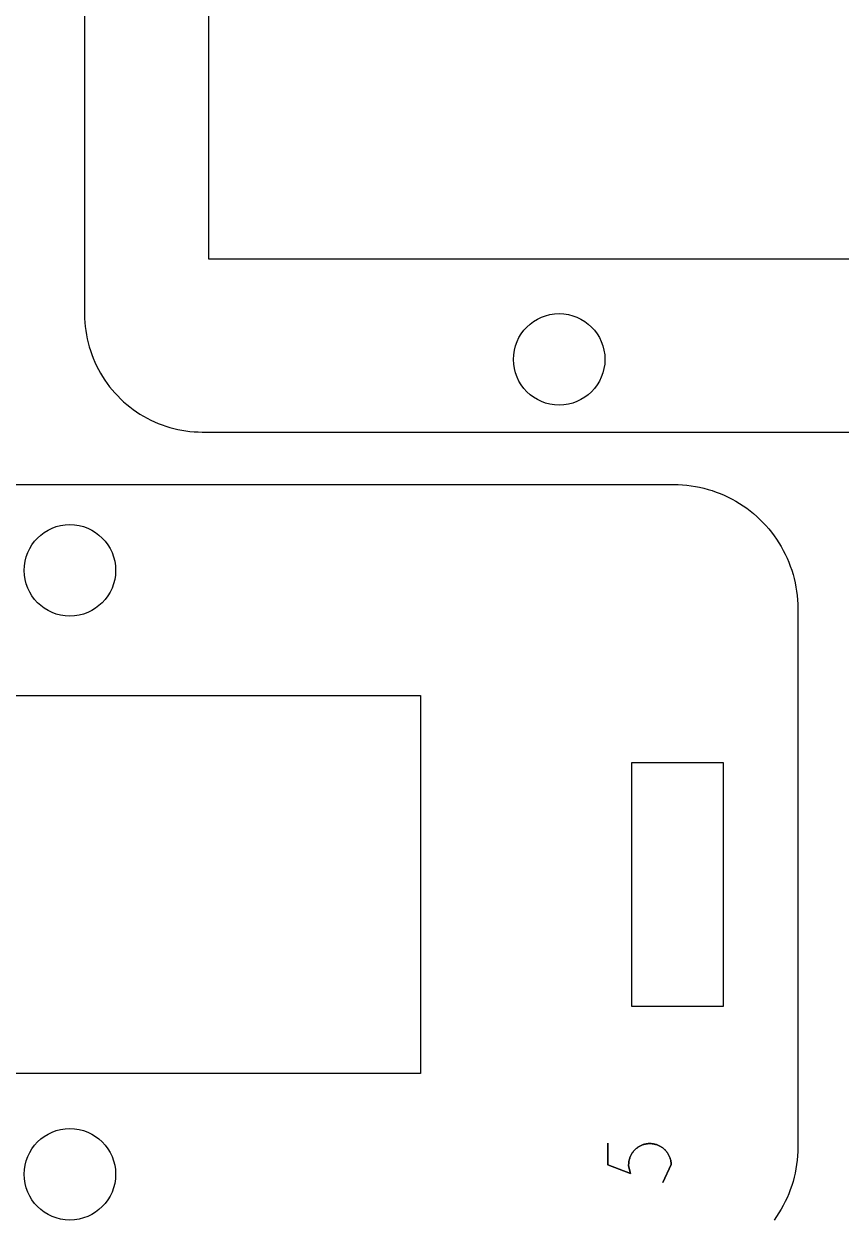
# Model space of a CAD drawing. Extents: x -24 to 6, y -20.7 to -0.7.
# Drawn here: x -19.833 to -17.152, y -17.327 to -13.405 of the extents above; entities that cross this region are included whole.
import ezdxf

# ---------------------------------------------------------------- set-up
doc = ezdxf.new("R2010")
doc.units = 0
doc.layers.add('LAYER_1', color=7, linetype='CONTINUOUS')

msp = doc.modelspace()

# ---------------------------------------------------------------- linework, layer by layer
at = {"layer": 'LAYER_1', "color": 250}
for p, q in [((-19.634, -12.6795), (-19.634, -14.357)), ((-19.227, -12.935), (-19.227, -14.175)), ((-19.227, -14.175), (-16.927, -14.175)), ((-19.634, -14.357), (-19.6338, -14.3705)), ((-19.6338, -14.3705), (-19.633, -14.3839)), ((-19.633, -14.3839), (-19.6318, -14.3973)), ((-19.6318, -14.3973), (-19.6301, -14.4107)), ((-19.6301, -14.4107), (-19.628, -14.424)), ((-19.628, -14.424), (-19.6254, -14.4372)), ((-19.6254, -14.4372), (-19.6223, -14.4503)), ((-19.6223, -14.4503), (-19.6188, -14.4634)), ((-19.6188, -14.4634), (-19.6149, -14.4762)), ((-19.6149, -14.4762), (-19.6105, -14.489)), ((-19.6105, -14.489), (-19.6056, -14.5015)), ((-19.6056, -14.5015), (-19.6003, -14.5139)), ((-19.6003, -14.5139), (-19.5946, -14.5261)), ((-19.5946, -14.5261), (-19.5885, -14.5381)), ((-19.5885, -14.5381), (-19.582, -14.5499)), ((-19.582, -14.5499), (-19.575, -14.5614)), ((-19.575, -14.5614), (-19.5677, -14.5727)), ((-19.5677, -14.5727), (-19.5599, -14.5838)), ((-19.5599, -14.5838), (-19.5518, -14.5945)), ((-19.5518, -14.5945), (-19.5433, -14.605)), ((-19.5433, -14.605), (-19.5345, -14.6151)), ((-19.5345, -14.6151), (-19.5253, -14.625)), ((-19.5253, -14.625), (-19.5158, -14.6345)), ((-19.5158, -14.6345), (-19.5059, -14.6437)), ((-19.5059, -14.6437), (-19.4958, -14.6526)), ((-19.4958, -14.6526), (-19.4853, -14.661)), ((-19.4853, -14.661), (-19.4745, -14.6692)), ((-19.4745, -14.6692), (-19.4635, -14.6769)), ((-19.4635, -14.6769), (-19.4522, -14.6842)), ((-19.4522, -14.6842), (-19.4407, -14.6912)), ((-19.4407, -14.6912), (-19.4289, -14.6977)), ((-19.4289, -14.6977), (-19.4169, -14.7039)), ((-19.4169, -14.7039), (-19.4047, -14.7096)), ((-19.4047, -14.7096), (-19.3923, -14.7148)), ((-19.3923, -14.7148), (-19.3797, -14.7197)), ((-19.3797, -14.7197), (-19.367, -14.7241)), ((-19.367, -14.7241), (-19.3541, -14.7281)), ((-19.3541, -14.7281), (-19.3411, -14.7316)), ((-19.3411, -14.7316), (-19.328, -14.7346)), ((-19.328, -14.7346), (-19.3148, -14.7372)), ((-19.3148, -14.7372), (-19.3015, -14.7394)), ((-19.3015, -14.7394), (-19.2881, -14.741)), ((-19.2881, -14.741), (-19.2747, -14.7423)), ((-19.2747, -14.7423), (-19.2612, -14.743)), ((-19.2612, -14.743), (-19.2478, -14.7433)), ((-19.2478, -14.7433), (-16.8276, -14.7433)), ((-20.8513, -14.9151), (-17.7007, -14.9151)), ((-17.7007, -14.9151), (-17.6866, -14.9154)), ((-17.6866, -14.9154), (-17.6724, -14.9162)), ((-17.6724, -14.9162), (-17.6583, -14.9175)), ((-17.6583, -14.9175), (-17.6442, -14.9192)), ((-17.6442, -14.9192), (-17.6302, -14.9215)), ((-17.6302, -14.9215), (-17.6163, -14.9242)), ((-17.6163, -14.9242), (-17.6025, -14.9274)), ((-17.6025, -14.9274), (-17.5888, -14.9311)), ((-17.5888, -14.9311), (-17.5752, -14.9353)), ((-17.5752, -14.9353), (-17.5618, -14.9399)), ((-17.5618, -14.9399), (-17.5486, -14.945)), ((-17.5486, -14.945), (-17.5355, -14.9506)), ((-17.5355, -14.9506), (-17.5227, -14.9566)), ((-17.5227, -14.9566), (-17.51, -14.9631)), ((-17.51, -14.9631), (-17.4976, -14.97)), ((-17.4976, -14.97), (-17.4855, -14.9773)), ((-17.4855, -14.9773), (-17.4736, -14.985)), ((-17.4736, -14.985), (-17.462, -14.9932)), ((-17.462, -14.9932), (-17.4506, -15.0017)), ((-17.4506, -15.0017), (-17.4396, -15.0106)), ((-17.4396, -15.0106), (-17.4289, -15.0199)), ((-17.4289, -15.0199), (-17.4185, -15.0296)), ((-17.4185, -15.0296), (-17.4085, -15.0396)), ((-17.4085, -15.0396), (-17.3988, -15.05)), ((-17.3988, -15.05), (-17.3895, -15.0607)), ((-17.3895, -15.0607), (-17.3806, -15.0717)), ((-17.3806, -15.0717), (-17.3721, -15.0831)), ((-17.3721, -15.0831), (-17.3639, -15.0947)), ((-17.3639, -15.0947), (-17.3562, -15.1066)), ((-17.3562, -15.1066), (-17.3489, -15.1187)), ((-17.3489, -15.1187), (-17.342, -15.1311)), ((-17.342, -15.1311), (-17.3355, -15.1438)), ((-17.3355, -15.1438), (-17.3295, -15.1566)), ((-17.3295, -15.1566), (-17.3239, -15.1697)), ((-17.3239, -15.1697), (-17.3188, -15.1829)), ((-17.3188, -15.1829), (-17.3142, -15.1963)), ((-17.3142, -15.1963), (-17.31, -15.2099)), ((-17.31, -15.2099), (-17.3063, -15.2236)), ((-17.3063, -15.2236), (-17.3031, -15.2374)), ((-17.3031, -15.2374), (-17.3004, -15.2513)), ((-17.3004, -15.2513), (-17.2981, -15.2653)), ((-17.2981, -15.2653), (-17.2963, -15.2794)), ((-17.2963, -15.2794), (-17.2951, -15.2935)), ((-17.2951, -15.2935), (-17.2943, -15.3077)), ((-17.2943, -15.3077), (-17.294, -15.3218)), ((-17.294, -15.3218), (-17.294, -17.0882)), ((-20.8321, -15.6067), (-18.5321, -15.6067)), ((-18.5321, -15.6067), (-18.5321, -16.8467)), ((-17.8386, -15.8267), (-17.5386, -15.8267)), ((-17.8386, -16.6267), (-17.8386, -15.8267)), ((-17.5386, -15.8267), (-17.5386, -16.6267)), ((-17.5386, -16.6267), (-17.8386, -16.6267)), ((-18.5321, -16.8467), (-20.8321, -16.8467)), ((-17.9176, -17.1455), (-17.9176, -17.0744)), ((-17.9176, -17.0744), (-17.9176, -17.0744)), ((-17.9176, -17.0744), (-17.9176, -17.0744)), ((-17.9176, -17.0744), (-17.9176, -17.1455)), ((-17.8297, -17.0975), (-17.8313, -17.0992)), ((-17.8313, -17.0992), (-17.8297, -17.0975)), ((-17.828, -17.0957), (-17.8297, -17.0975)), ((-17.8297, -17.0975), (-17.828, -17.0957)), ((-17.8262, -17.0941), (-17.828, -17.0957)), ((-17.828, -17.0957), (-17.8262, -17.0941)), ((-17.8244, -17.0925), (-17.8262, -17.0941)), ((-17.8262, -17.0941), (-17.8244, -17.0925)), ((-17.8225, -17.091), (-17.8244, -17.0925)), ((-17.8244, -17.0925), (-17.8225, -17.091)), ((-17.8206, -17.0895), (-17.8225, -17.091)), ((-17.8225, -17.091), (-17.8206, -17.0895)), ((-17.8186, -17.0881), (-17.8206, -17.0895)), ((-17.8206, -17.0895), (-17.8186, -17.0881)), ((-17.8165, -17.0868), (-17.8186, -17.0881)), ((-17.8186, -17.0881), (-17.8165, -17.0868)), ((-17.8145, -17.0855), (-17.8165, -17.0868)), ((-17.8165, -17.0868), (-17.8145, -17.0855)), ((-17.8124, -17.0843), (-17.8145, -17.0855)), ((-17.8145, -17.0855), (-17.8124, -17.0843)), ((-17.8102, -17.0832), (-17.8124, -17.0843)), ((-17.8124, -17.0843), (-17.8102, -17.0832)), ((-17.808, -17.0822), (-17.8102, -17.0832)), ((-17.8102, -17.0832), (-17.808, -17.0822)), ((-17.8058, -17.0813), (-17.808, -17.0822)), ((-17.808, -17.0822), (-17.8058, -17.0813)), ((-17.8035, -17.0804), (-17.8058, -17.0813)), ((-17.8058, -17.0813), (-17.8035, -17.0804)), ((-17.8012, -17.0796), (-17.8035, -17.0804)), ((-17.8035, -17.0804), (-17.8012, -17.0796)), ((-17.7989, -17.0789), (-17.8012, -17.0796)), ((-17.8012, -17.0796), (-17.7989, -17.0789)), ((-17.7966, -17.0782), (-17.7989, -17.0789)), ((-17.7989, -17.0789), (-17.7966, -17.0782)), ((-17.7942, -17.0777), (-17.7966, -17.0782)), ((-17.7966, -17.0782), (-17.7942, -17.0777)), ((-17.7918, -17.0772), (-17.7942, -17.0777)), ((-17.7942, -17.0777), (-17.7918, -17.0772)), ((-17.7894, -17.0768), (-17.7918, -17.0772)), ((-17.7918, -17.0772), (-17.7894, -17.0768)), ((-17.787, -17.0765), (-17.7894, -17.0768)), ((-17.7894, -17.0768), (-17.787, -17.0765)), ((-17.7846, -17.0763), (-17.787, -17.0765)), ((-17.787, -17.0765), (-17.7846, -17.0763)), ((-17.7822, -17.0761), (-17.7846, -17.0763)), ((-17.7846, -17.0763), (-17.7822, -17.0761)), ((-17.7798, -17.0761), (-17.7822, -17.0761)), ((-17.7822, -17.0761), (-17.7798, -17.0761)), ((-17.7774, -17.0761), (-17.7798, -17.0761)), ((-17.7798, -17.0761), (-17.7774, -17.0761)), ((-17.7749, -17.0762), (-17.7774, -17.0761)), ((-17.7774, -17.0761), (-17.7749, -17.0762)), ((-17.7725, -17.0764), (-17.7749, -17.0762)), ((-17.7749, -17.0762), (-17.7725, -17.0764)), ((-17.7701, -17.0767), (-17.7725, -17.0764)), ((-17.7725, -17.0764), (-17.7701, -17.0767)), ((-17.7677, -17.0771), (-17.7701, -17.0767)), ((-17.7701, -17.0767), (-17.7677, -17.0771)), ((-17.7653, -17.0775), (-17.7677, -17.0771)), ((-17.7677, -17.0771), (-17.7653, -17.0775)), ((-17.763, -17.078), (-17.7653, -17.0775)), ((-17.7653, -17.0775), (-17.763, -17.078)), ((-17.7606, -17.0787), (-17.763, -17.078)), ((-17.763, -17.078), (-17.7606, -17.0787)), ((-17.7583, -17.0793), (-17.7606, -17.0787)), ((-17.7606, -17.0787), (-17.7583, -17.0793)), ((-17.756, -17.0801), (-17.7583, -17.0793)), ((-17.7583, -17.0793), (-17.756, -17.0801)), ((-17.7537, -17.081), (-17.756, -17.0801)), ((-17.756, -17.0801), (-17.7537, -17.081)), ((-17.7515, -17.0819), (-17.7537, -17.081)), ((-17.7537, -17.081), (-17.7515, -17.0819)), ((-17.7493, -17.0829), (-17.7515, -17.0819)), ((-17.7515, -17.0819), (-17.7493, -17.0829)), ((-17.7471, -17.084), (-17.7493, -17.0829)), ((-17.7493, -17.0829), (-17.7471, -17.084)), ((-17.745, -17.0851), (-17.7471, -17.084)), ((-17.7471, -17.084), (-17.745, -17.0851)), ((-17.7429, -17.0864), (-17.745, -17.0851)), ((-17.745, -17.0851), (-17.7429, -17.0864)), ((-17.7409, -17.0877), (-17.7429, -17.0864)), ((-17.7429, -17.0864), (-17.7409, -17.0877)), ((-17.7389, -17.0891), (-17.7409, -17.0877)), ((-17.7409, -17.0877), (-17.7389, -17.0891)), ((-17.7369, -17.0905), (-17.7389, -17.0891)), ((-17.7389, -17.0891), (-17.7369, -17.0905)), ((-17.735, -17.092), (-17.7369, -17.0905)), ((-17.7369, -17.0905), (-17.735, -17.092)), ((-17.7332, -17.0936), (-17.735, -17.092)), ((-17.735, -17.092), (-17.7332, -17.0936)), ((-17.7314, -17.0952), (-17.7332, -17.0936)), ((-17.7332, -17.0936), (-17.7314, -17.0952)), ((-17.7297, -17.0969), (-17.7314, -17.0952)), ((-17.7314, -17.0952), (-17.7297, -17.0969)), ((-17.728, -17.0987), (-17.7297, -17.0969)), ((-17.7297, -17.0969), (-17.728, -17.0987)), ((-17.294, -17.0882), (-17.2943, -17.1024)), ((-17.8485, -17.136), (-17.8488, -17.1384)), ((-17.8488, -17.1384), (-17.8485, -17.136)), ((-17.8481, -17.1336), (-17.8485, -17.136)), ((-17.8485, -17.136), (-17.8481, -17.1336)), ((-17.8476, -17.1313), (-17.8481, -17.1336)), ((-17.8481, -17.1336), (-17.8476, -17.1313)), ((-17.8471, -17.1289), (-17.8476, -17.1313)), ((-17.8476, -17.1313), (-17.8471, -17.1289)), ((-17.8465, -17.1266), (-17.8471, -17.1289)), ((-17.8471, -17.1289), (-17.8465, -17.1266)), ((-17.8457, -17.1242), (-17.8465, -17.1266)), ((-17.8465, -17.1266), (-17.8457, -17.1242)), ((-17.845, -17.122), (-17.8457, -17.1242)), ((-17.8457, -17.1242), (-17.845, -17.122)), ((-17.8441, -17.1197), (-17.845, -17.122)), ((-17.845, -17.122), (-17.8441, -17.1197)), ((-17.8431, -17.1175), (-17.8441, -17.1197)), ((-17.8441, -17.1197), (-17.8431, -17.1175)), ((-17.8421, -17.1153), (-17.8431, -17.1175)), ((-17.8431, -17.1175), (-17.8421, -17.1153)), ((-17.841, -17.1131), (-17.8421, -17.1153)), ((-17.8421, -17.1153), (-17.841, -17.1131)), ((-17.8398, -17.111), (-17.841, -17.1131)), ((-17.841, -17.1131), (-17.8398, -17.111)), ((-17.8386, -17.1089), (-17.8398, -17.111)), ((-17.8398, -17.111), (-17.8386, -17.1089)), ((-17.8373, -17.1069), (-17.8386, -17.1089)), ((-17.8386, -17.1089), (-17.8373, -17.1069)), ((-17.8359, -17.1049), (-17.8373, -17.1069)), ((-17.8373, -17.1069), (-17.8359, -17.1049)), ((-17.8344, -17.103), (-17.8359, -17.1049)), ((-17.8359, -17.1049), (-17.8344, -17.103)), ((-17.8329, -17.1011), (-17.8344, -17.103)), ((-17.8344, -17.103), (-17.8329, -17.1011)), ((-17.8313, -17.0992), (-17.8329, -17.1011)), ((-17.8329, -17.1011), (-17.8313, -17.0992)), ((-17.7264, -17.1005), (-17.728, -17.0987)), ((-17.728, -17.0987), (-17.7264, -17.1005)), ((-17.7249, -17.1023), (-17.7264, -17.1005)), ((-17.7264, -17.1005), (-17.7249, -17.1023)), ((-17.7234, -17.1043), (-17.7249, -17.1023)), ((-17.7249, -17.1023), (-17.7234, -17.1043)), ((-17.722, -17.1062), (-17.7234, -17.1043)), ((-17.7234, -17.1043), (-17.722, -17.1062)), ((-17.7206, -17.1083), (-17.722, -17.1062)), ((-17.722, -17.1062), (-17.7206, -17.1083)), ((-17.7194, -17.1103), (-17.7206, -17.1083)), ((-17.7206, -17.1083), (-17.7194, -17.1103)), ((-17.7182, -17.1124), (-17.7194, -17.1103)), ((-17.7194, -17.1103), (-17.7182, -17.1124)), ((-17.717, -17.1146), (-17.7182, -17.1124)), ((-17.7182, -17.1124), (-17.717, -17.1146)), ((-17.716, -17.1168), (-17.717, -17.1146)), ((-17.717, -17.1146), (-17.716, -17.1168)), ((-17.715, -17.119), (-17.716, -17.1168)), ((-17.716, -17.1168), (-17.715, -17.119)), ((-17.7141, -17.1212), (-17.715, -17.119)), ((-17.715, -17.119), (-17.7141, -17.1212)), ((-17.7133, -17.1235), (-17.7141, -17.1212)), ((-17.7141, -17.1212), (-17.7133, -17.1235)), ((-17.7126, -17.1258), (-17.7133, -17.1235)), ((-17.7133, -17.1235), (-17.7126, -17.1258)), ((-17.7119, -17.1282), (-17.7126, -17.1258)), ((-17.7126, -17.1258), (-17.7119, -17.1282)), ((-17.7113, -17.1305), (-17.7119, -17.1282)), ((-17.7119, -17.1282), (-17.7113, -17.1305)), ((-17.7108, -17.1329), (-17.7113, -17.1305)), ((-17.7113, -17.1305), (-17.7108, -17.1329)), ((-17.7104, -17.1353), (-17.7108, -17.1329)), ((-17.7108, -17.1329), (-17.7104, -17.1353)), ((-17.7101, -17.1377), (-17.7104, -17.1353)), ((-17.7104, -17.1353), (-17.7101, -17.1377)), ((-17.2963, -17.1307), (-17.2981, -17.1448)), ((-17.2951, -17.1165), (-17.2963, -17.1307)), ((-17.2943, -17.1024), (-17.2951, -17.1165)), ((-17.8426, -17.1737), (-17.9176, -17.1455)), ((-17.9176, -17.1455), (-17.8426, -17.1737)), ((-17.8488, -17.1384), (-17.8491, -17.1492)), ((-17.8491, -17.1492), (-17.8488, -17.1384)), ((-17.8491, -17.1492), (-17.8426, -17.1737)), ((-17.8426, -17.1737), (-17.8491, -17.1492)), ((-17.7373, -17.2039), (-17.7096, -17.1449)), ((-17.7096, -17.1449), (-17.7373, -17.2039)), ((-17.7099, -17.1401), (-17.7101, -17.1377)), ((-17.7101, -17.1377), (-17.7099, -17.1401)), ((-17.7097, -17.1425), (-17.7099, -17.1401)), ((-17.7099, -17.1401), (-17.7097, -17.1425)), ((-17.7096, -17.1449), (-17.7097, -17.1425)), ((-17.7097, -17.1425), (-17.7096, -17.1449)), ((-17.3031, -17.1727), (-17.3063, -17.1865)), ((-17.3004, -17.1588), (-17.3031, -17.1727)), ((-17.2981, -17.1448), (-17.3004, -17.1588)), ((-17.3142, -17.2137), (-17.3188, -17.2272)), ((-17.31, -17.2002), (-17.3142, -17.2137)), ((-17.3063, -17.1865), (-17.31, -17.2002)), ((-17.3295, -17.2534), (-17.3355, -17.2663)), ((-17.3239, -17.2404), (-17.3295, -17.2534)), ((-17.3188, -17.2272), (-17.3239, -17.2404)), ((-17.3489, -17.2913), (-17.3562, -17.3035)), ((-17.342, -17.2789), (-17.3489, -17.2913)), ((-17.3355, -17.2663), (-17.342, -17.2789)), ((-17.3639, -17.3154), (-17.3721, -17.327)), ((-17.3562, -17.3035), (-17.3639, -17.3154))]:
    msp.add_line(p, q, dxfattribs=at)
for centre in [(-18.077, -14.505), (-19.6821, -15.1967), (-19.6821, -17.1767)]:
    msp.add_circle(centre, 0.15, dxfattribs=at)

doc.saveas('drawing.dxf')
